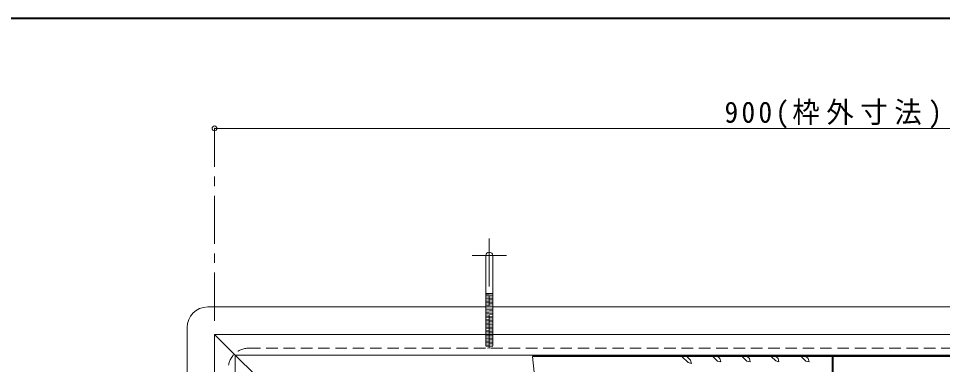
# Model space of a CAD drawing. Units: millimetres at full size, sheet at 1:7; details may follow other scales. Extents: x -1472 to 1363, y -987 to 980.
# Drawn here: x -764 to -92, y 728 to 980 of the extents above; entities that cross this region are included whole.
import ezdxf

# ---------------------------------------------------------------- set-up
doc = ezdxf.new("R2010")
doc.units = ezdxf.units.MM
doc.header["$LTSCALE"] = 7
doc.header["$PDMODE"] = 32
doc.header["$PDSIZE"] = 3.5
doc.linetypes.add('CHAIN1', pattern=[8, 5, -1, 1, -1])
doc.linetypes.add('DASHED1', pattern=[1.8, 1.2, -0.6])
doc.layers.add('0-0____1', color=4, linetype='Continuous', lineweight=9)
doc.styles.add('ＭＳ ゴシック', font='')
doc.styles.get('ＭＳ ゴシック').set_extended_font_data('MS Gothic')

msp = doc.modelspace()

# ---------------------------------------------------------------- linework, layer by layer
at = {"layer": '0-0____1', "color": 1, "lineweight": 40}
for p, q in [((1363.499, 979.62), (-1471.501, 979.62)), ((-171.501, 499.62), (-171.501, 733.62))]:
    msp.add_line(p, q, dxfattribs=at)
at = {"layer": '0-0____1', "linetype": 'CHAIN1'}
for p, q in [((-621.501, 759.62), (-621.501, 899.62)), ((-421.501, 819.519), (-421.501, 739.62)), ((-409.001, 807.019), (-434.001, 807.019))]:
    msp.add_line(p, q, dxfattribs=at)
at = {"layer": '0-0____1'}
for p, q in [((-621.501, 899.62), (278.499, 899.62)), ((-419.001, 779.519), (-424.001, 779.519)), ((-424.001, 778.648), (-419.001, 779.057)), ((-424.001, 777.645), (-419.001, 778.054)), ((-424.001, 776.642), (-419.001, 777.05)), ((-424.001, 775.638), (-419.001, 776.047)), ((-424.001, 774.635), (-419.001, 775.044)), ((-424.001, 773.632), (-419.001, 774.04)), ((-424.001, 772.628), (-419.001, 773.037)), ((-424.001, 771.625), (-419.001, 772.034)), ((-424.001, 770.622), (-419.001, 771.03)), ((-424.001, 769.618), (-419.001, 770.027)), ((-424.001, 768.615), (-419.001, 769.024)), ((-424.001, 767.612), (-419.001, 768.02)), ((-424.001, 766.608), (-419.001, 767.017)), ((-424.001, 765.605), (-419.001, 766.014)), ((-424.001, 764.602), (-419.001, 765.01)), ((-424.001, 763.598), (-419.001, 764.007)), ((-424.001, 762.595), (-419.001, 763.004)), ((-424.001, 761.592), (-419.001, 762)), ((-424.001, 760.588), (-419.001, 760.997)), ((-424.001, 759.585), (-419.001, 759.994)), ((-424.001, 758.582), (-419.001, 758.99)), ((-424.001, 757.578), (-419.001, 757.987)), ((-424.001, 756.575), (-419.001, 756.984)), ((-424.001, 755.572), (-419.001, 755.98)), ((-424.001, 754.568), (-419.001, 754.977)), ((-424.001, 753.565), (-419.001, 753.974)), ((-424.001, 752.562), (-419.001, 752.97)), ((-424.001, 751.559), (-419.001, 751.967)), ((-424.001, 750.555), (-419.001, 750.964)), ((-423.168, 749.62), (-419.001, 749.96)), ((-591.501, 719.62), (-606.501, 734.62)), ((-281.222, 733.62), (-276.689, 729.195)), ((-277.664, 733.62), (-274.964, 730.92)), ((-258.689, 733.62), (-255.314, 730.245)), ((-237.314, 733.62), (-233.939, 730.245)), ((-233.789, 733.62), (-232.139, 731.97)), ((-216.187, 733.62), (-213.014, 730.32)), ((-212.789, 733.62), (-211.214, 732.045)), ((-194.489, 733.62), (-191.114, 730.245)), ((-191.039, 733.62), (-189.389, 731.97)), ((-231.539, 729.57), (-233.939, 730.245)), ((-232.139, 731.97), (-231.539, 729.57)), ((-210.614, 729.72), (-213.014, 730.32)), ((-211.214, 732.045), (-210.614, 729.72)), ((-188.714, 729.57), (-191.114, 730.245)), ((-189.389, 731.97), (-188.714, 729.57))]:
    msp.add_line(p, q, dxfattribs=at)
at = {"layer": '0-0____1', "color": 7, "lineweight": 18}
for p, q in [((-424.001, 807.019), (-424.001, 749.62)), ((-419.001, 807.019), (-419.001, 749.62)), ((-626.501, 769.62), (-424.001, 769.62)), ((-419.001, 769.62), (75.999, 769.62)), ((-641.501, 754.62), (-641.501, 652.12)), ((278.499, 749.62), (-621.501, 749.62)), ((-621.501, 749.62), (-621.501, 499.62)), ((263.499, 734.62), (-606.501, 734.62))]:
    msp.add_line(p, q, dxfattribs=at)
at = {"layer": '0-0____1', "linetype": 'DASHED1'}
for p, q in [((-424.001, 749.552), (-423.168, 749.62)), ((-424.001, 749.62), (-424.001, 739.62)), ((-424.001, 748.549), (-419.001, 748.957)), ((-424.001, 747.545), (-419.001, 747.954)), ((-424.001, 746.542), (-419.001, 746.95)), ((-419.001, 749.62), (-419.001, 739.62)), ((-424.001, 745.539), (-419.001, 745.947)), ((-424.001, 744.535), (-419.001, 744.944)), ((-424.001, 743.532), (-419.001, 743.94)), ((-424.001, 742.529), (-419.001, 742.937)), ((-424.001, 741.525), (-419.001, 741.934)), ((-424.001, 740.522), (-419.001, 740.93)), ((-596.501, 739.62), (253.499, 739.62)), ((-422.761, 739.62), (-419.001, 739.927))]:
    msp.add_line(p, q, dxfattribs=at)
at = {"layer": '0-0____1', "color": 5, "lineweight": 25}
msp.add_line((262.499, 733.62), (-389.959, 733.62), dxfattribs=at)
at = {"layer": '0-0____1', "color": 7, "lineweight": 18}
for points in [[(-621.501, 749.62), (-606.501, 734.62), (-606.501, 499.62)], [(-389.959, 733.62), (-388.763, 722.012)]]:
    msp.add_lwpolyline(points, dxfattribs=at)
at = {"layer": '0-0____1'}
for points in [[(-255.239, 733.62), (-253.589, 731.97), (-252.914, 729.645), (-255.314, 730.245)], [(-274.964, 730.92), (-274.289, 728.52), (-276.689, 729.195)]]:
    msp.add_lwpolyline(points, dxfattribs=at)
at = {"layer": '0-0____1', "color": 7, "lineweight": 18}
for centre, radius, start in [((-421.501, 807.019), 2.5, 0), ((-626.501, 754.62), 15, 90)]:
    msp.add_arc(centre, radius, start, 180, dxfattribs=at)
at = {"layer": '0-0____1', "linetype": 'DASHED1'}
msp.add_arc((-596.501, 724.62), 15, 90, 180, dxfattribs=at)
at = {"layer": '0-0____1'}
msp.add_point((-621.501, 899.62), dxfattribs=at)

# ---------------------------------------------------------------- texts
at = {"layer": '0-0____1', "color": 7, "insert": (-250.251, 899.62), "char_height": 15.4, "attachment_point": 7, "style": 'ＭＳ ゴシック'}
msp.add_mtext('\\T1.24;\\W0.95;900(枠外寸法)', dxfattribs=at)

doc.saveas('drawing.dxf')
